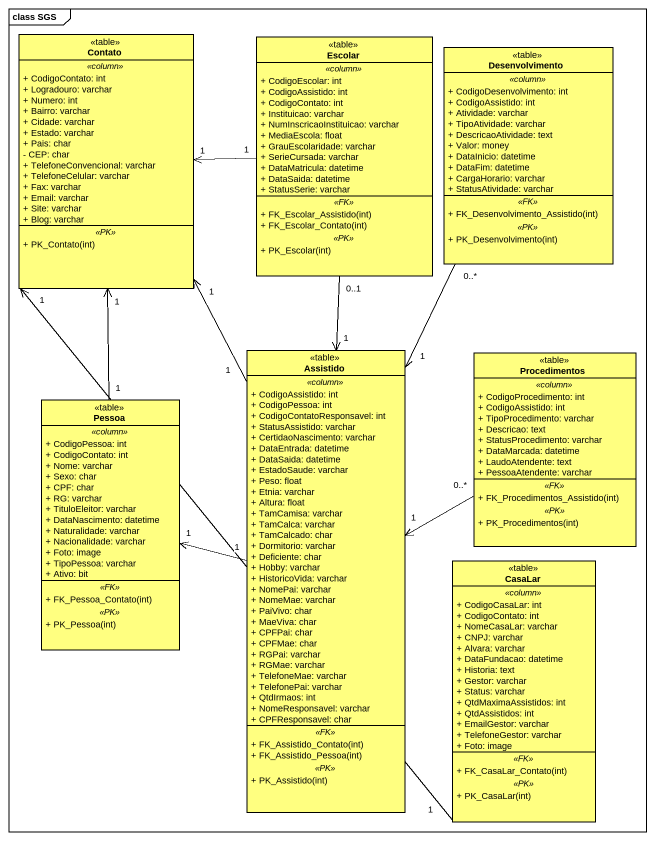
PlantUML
@startuml
mainframe class SGS
hide circle
hide empty members
skinparam classAttributeIconSize 0
class Contato <<table>> #FFFF80 {
  .. <<column>> ..
  + CodigoContato: int
  + Logradouro: varchar
  + Numero: int
  + Bairro: varchar
  + Cidade: varchar
  + Estado: varchar
  + Pais: char
  - CEP: char
  + TelefoneConvencional: varchar
  + TelefoneCelular: varchar
  + Fax: varchar
  + Email: varchar
  + Site: varchar
  + Blog: varchar
  .. <<PK>> ..
  + PK_Contato(int)
}
class Escolar <<table>> #FFFF80 {
  .. <<column>> ..
  + CodigoEscolar: int
  + CodigoAssistido: int
  + CodigoContato: int
  + Instituicao: varchar
  + NumInscricaoInstituicao: varchar
  + MediaEscola: float
  + GrauEscolaridade: varchar
  + SerieCursada: varchar
  + DataMatricula: datetime
  + DataSaida: datetime
  + StatusSerie: varchar
  .. <<FK>> ..
  + FK_Escolar_Assistido(int)
  + FK_Escolar_Contato(int)
  .. <<PK>> ..
  + PK_Escolar(int)
}
class Desenvolvimento <<table>> #FFFF80 {
  .. <<column>> ..
  + CodigoDesenvolvimento: int
  + CodigoAssistido: int
  + Atividade: varchar
  + TipoAtividade: varchar
  + DescricaoAtividade: text
  + Valor: money
  + DataInicio: datetime
  + DataFim: datetime
  + CargaHorario: varchar
  + StatusAtividade: varchar
  .. <<FK>> ..
  + FK_Desenvolvimento_Assistido(int)
  .. <<PK>> ..
  + PK_Desenvolvimento(int)
}
class Assistido <<table>> #FFFF80 {
  .. <<column>> ..
  + CodigoAssistido: int
  + CodigoPessoa: int
  + CodigoContatoResponsavel: int
  + StatusAssistido: varchar
  + CertidaoNascimento: varchar
  + DataEntrada: datetime
  + DataSaida: datetime
  + EstadoSaude: varchar
  + Peso: float
  + Etnia: varchar
  + Altura: float
  + TamCamisa: varchar
  + TamCalca: varchar
  + TamCalcado: char
  + Dormitorio: varchar
  + Deficiente: char
  + Hobby: varchar
  + HistoricoVida: varchar
  + NomePai: varchar
  + NomeMae: varchar
  + PaiVivo: char
  + MaeViva: char
  + CPFPai: char
  + CPFMae: char
  + RGPai: varchar
  + RGMae: varchar
  + TelefoneMae: varchar
  + TelefonePai: varchar
  + QtdIrmaos: int
  + NomeResponsavel: varchar
  + CPFResponsavel: char
  .. <<FK>> ..
  + FK_Assistido_Contato(int)
  + FK_Assistido_Pessoa(int)
  .. <<PK>> ..
  + PK_Assistido(int)
}
class Procedimentos <<table>> #FFFF80 {
  .. <<column>> ..
  + CodigoProcedimento: int
  + CodigoAssistido: int
  + TipoProcedimento: varchar
  + Descricao: text
  + StatusProcedimento: varchar
  + DataMarcada: datetime
  + LaudoAtendente: text
  + PessoaAtendente: varchar
  .. <<FK>> ..
  + FK_Procedimentos_Assistido(int)
  .. <<PK>> ..
  + PK_Procedimentos(int)
}
class Pessoa <<table>> #FFFF80 {
  .. <<column>> ..
  + CodigoPessoa: int
  + CodigoContato: int
  + Nome: varchar
  + Sexo: char
  + CPF: char
  + RG: varchar
  + TituloEleitor: varchar
  + DataNascimento: datetime
  + Naturalidade: varchar
  + Nacionalidade: varchar
  + Foto: image
  + TipoPessoa: varchar
  + Ativo: bit
  .. <<FK>> ..
  + FK_Pessoa_Contato(int)
  .. <<PK>> ..
  + PK_Pessoa(int)
}
class CasaLar <<table>> #FFFF80 {
  .. <<column>> ..
  + CodigoCasaLar: int
  + CodigoContato: int
  + NomeCasaLar: varchar
  + CNPJ: varchar
  + Alvara: varchar
  + DataFundacao: datetime
  + Historia: text
  + Gestor: varchar
  + Status: varchar
  + QtdMaximaAssistidos: int
  + QtdAssistidos: int
  + EmailGestor: varchar
  + TelefoneGestor: varchar
  + Foto: image
  .. <<FK>> ..
  + FK_CasaLar_Contato(int)
  .. <<PK>> ..
  + PK_CasaLar(int)
}
Escolar "1" -left-> "1" Contato
Escolar "0..1" --> "1" Assistido
Desenvolvimento "0..*" --> "1" Assistido
Assistido "1" -up-> "1" Contato
Assistido "1" -left-> "1" Pessoa
Procedimentos "0..*" -left-> "1" Assistido
Pessoa "1" -up-> "1" Contato
CasaLar "1" -up-> "1" Contato
@enduml
